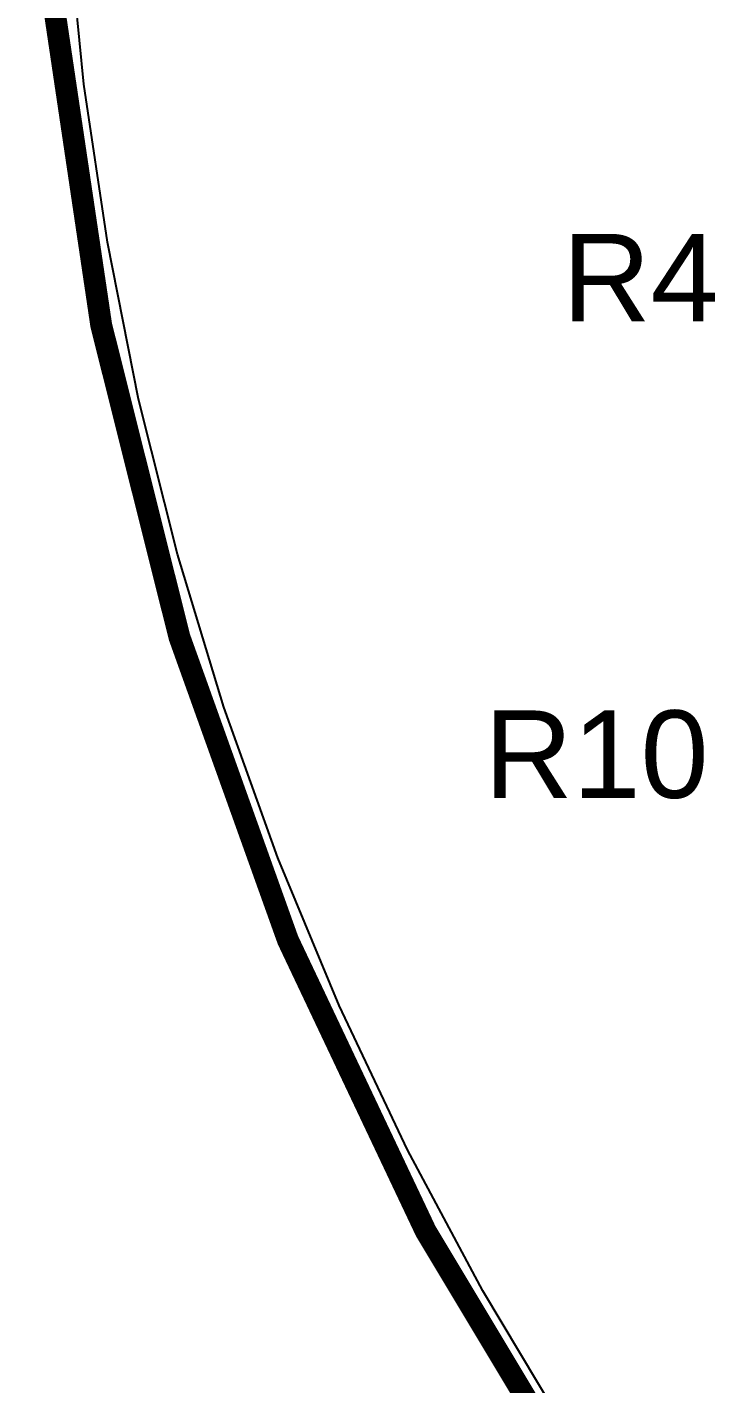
# Model space of a CAD drawing. Header units: inches. Extents: x -38 to 391, y -38 to 85.
# Drawn here: x -38.23 to -30.14, y -19.74 to -3.97 of the extents above; entities that cross this region are included whole.
import ezdxf

# ---------------------------------------------------------------- set-up
doc = ezdxf.new("R2010")
doc.units = ezdxf.units.IN
for name, color, linetype in [('Board Outline', 216, 'Continuous'), ('Bottom Layer', 5, 'Continuous'), ('Top Layer', 1, 'Continuous'), ('Top Overlay', 2, 'Continuous')]:
    doc.layers.add(name, color=color, linetype=linetype)
doc.styles.add('Arial', font='', dxfattribs={"height": 0.2})
doc.styles.get('Arial').set_extended_font_data('Arial')

msp = doc.modelspace()

# ---------------------------------------------------------------- linework, layer by layer
at = {"layer": 'Board Outline'}
msp.add_lwpolyline([(38.101, 0, 0.254, 0.254, 1), (-38.099, 0, 0.254, 0.254, 1)], format="xyseb", close=True, dxfattribs=at)
at = {"layer": 'Bottom Layer'}
for p, q in [((-37.568, -4.634), (-37.75, -2.785)), ((-37.295, -6.471), (-37.568, -4.634)), ((-36.933, -8.294), (-37.295, -6.471)), ((-36.481, -10.096), (-36.933, -8.294)), ((-35.942, -11.874), (-36.481, -10.096)), ((-35.316, -13.623), (-35.942, -11.874)), ((-34.605, -15.339), (-35.316, -13.623)), ((-33.811, -17.019), (-34.605, -15.339)), ((-32.935, -18.657), (-33.811, -17.019)), ((-31.98, -20.251), (-32.935, -18.657))]:
    msp.add_line(p, q, dxfattribs=at)
at = {"layer": 'Top Layer'}
for p, q in [((-37.568, -4.634), (-37.75, -2.785)), ((-37.295, -6.471), (-37.568, -4.634)), ((-36.933, -8.294), (-37.295, -6.471)), ((-36.481, -10.096), (-36.933, -8.294)), ((-35.942, -11.874), (-36.481, -10.096)), ((-35.316, -13.623), (-35.942, -11.874)), ((-34.605, -15.339), (-35.316, -13.623)), ((-33.811, -17.019), (-34.605, -15.339)), ((-32.935, -18.657), (-33.811, -17.019)), ((-31.98, -20.251), (-32.935, -18.657))]:
    msp.add_line(p, q, dxfattribs=at)

# ---------------------------------------------------------------- texts
at = {"layer": 'Top Overlay', "style": 'Arial'}
for s, p in [('R4', (-32.012, -7.391)), ('R10', (-32.918, -12.928))]:
    msp.add_text(s, height=1.016, rotation=360, dxfattribs=at).set_placement(p)

doc.saveas('drawing.dxf')
